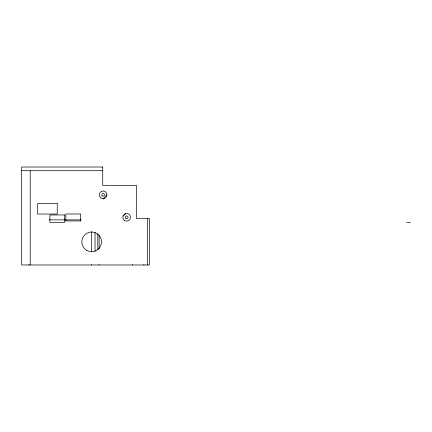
<?xml version="1.0" encoding="UTF-8"?>
<svg xmlns="http://www.w3.org/2000/svg" width="432" height="432" viewBox="0 0 432 432"><rect width="100%" height="100%" fill="white"/><g stroke="black" fill="none" stroke-linecap="round" stroke-linejoin="round"><path stroke-width="0.65" d="M21.6 170.705L102.73 170.705M49.167 219.872L81.216 219.872M65.853 220.936L80.6 220.936M406.712 222.329L410.4 222.329M147.598 218.641L147.598 264.983M143.915 264.524L143.915 264.983M132.37 264.524L132.37 264.983M99.122 235.661L99.122 248.989M99.122 264.524L99.122 264.983M97.81 233.75L97.81 249.874M95.045 232.411L95.045 251.219M91.649 231.595L91.649 251.888M91.649 264.524L91.649 264.983M80.6 221.103L80.6 213.986L65.853 213.986L65.853 221.103M30.202 170.705L30.202 264.983M28.885 264.524L28.885 264.983M125.685 213.592A13.338 13.338 0 0 1 123.007 216.092M103.48 199.055A13.338 13.338 0 0 1 106.92 194.827M102.73 167.017L21.6 167.017L21.6 264.983L149.44 264.983L149.44 218.641L136.534 218.641L136.534 185.452L102.73 185.452L102.73 167.017M57.245 203.585L37.579 203.585L37.579 214.034L57.245 214.034L57.245 203.585M64.622 214.958L49.874 214.958L49.874 222.329L64.622 222.329L64.622 214.958M100.964 197.953A3.812 3.812 0 0 0 106.898 195.07A3.812 3.812 0 0 0 101.434 191.371A3.812 3.812 0 0 0 100.964 197.953M124.562 220.444A3.812 3.812 0 0 0 130.502 217.561A3.812 3.812 0 0 0 125.032 213.862A3.812 3.812 0 0 0 124.562 220.444M102.422 195.966A1.35 1.35 0 0 0 104.452 194.794A1.35 1.35 0 0 0 102.422 193.622A1.35 1.35 0 0 0 102.422 195.966M126.025 218.462A1.35 1.35 0 0 0 128.05 217.291A1.35 1.35 0 0 0 126.025 216.119A1.35 1.35 0 0 0 126.025 218.462M86.729 250.371A9.833 9.833 0 0 0 101.482 241.855A9.833 9.833 0 0 0 86.729 233.339A9.833 9.833 0 0 0 86.729 250.371"/></g></svg>
